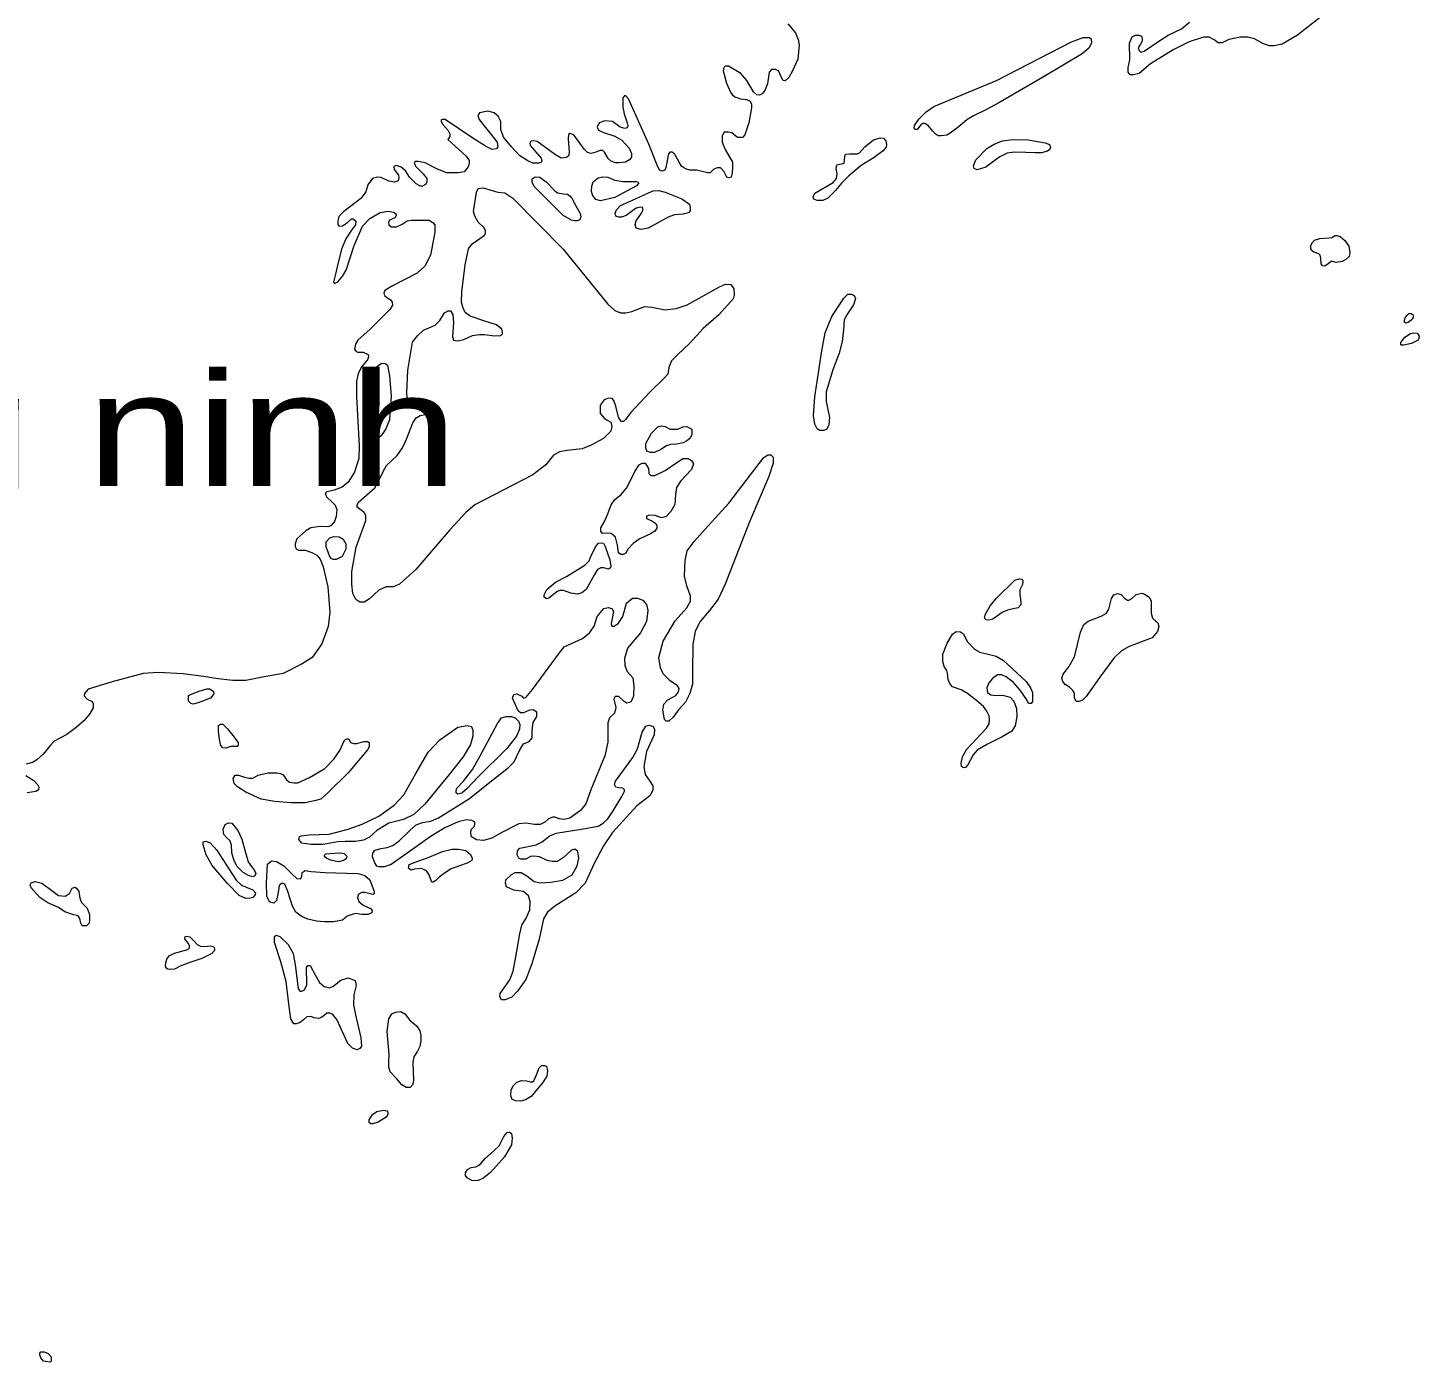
# Model space of a CAD drawing. Header units: metres. Extents: x -835890 to 1024355, y 79891 to 2211954.
# Drawn here: x -84270 to 1810, y 1841411 to 1923977 of the extents above; entities that cross this region are included whole.
import ezdxf
from ezdxf.enums import TextEntityAlignment as Align

# ---------------------------------------------------------------- set-up
doc = ezdxf.new("R2010")
doc.units = ezdxf.units.M
doc.header["$LTSCALE"] = 2200
doc.layers.add('10', color=7, linetype='Continuous', lineweight=13)
doc.layers.add('14', color=7, linetype='Continuous', lineweight=13)
doc.layers.add('3', color=7, linetype='Continuous')

msp = doc.modelspace()

# ---------------------------------------------------------------- linework, layer by layer
at = {"layer": '10'}
for points in [[(-37248, 1924223), (-36780, 1923672), (-36617, 1923244), (-36556, 1922898)], [(-4301, 1924631), (-5713, 1923515), (-6667, 1922958), (-7162, 1922858), (-7460, 1922858), (-7831, 1922982), (-8376, 1923305), (-8797, 1923404), (-9243, 1923404), (-9962, 1923255), (-10383, 1923057), (-10631, 1923057), (-10878, 1923230), (-11176, 1923404), (-11523, 1923404), (-12427, 1923119), (-13418, 1922623), (-14805, 1921755), (-15523, 1921160), (-15870, 1921061), (-16068, 1921061), (-16192, 1921234), (-16192, 1921532), (-16093, 1922003), (-16093, 1922350), (-16118, 1922697), (-16118, 1923020), (-15945, 1923416), (-15746, 1923515), (-15523, 1923515), (-15375, 1923466), (-15325, 1923292), (-15325, 1923143), (-15424, 1922970), (-15573, 1922747), (-15523, 1922573), (-15400, 1922474), (-15201, 1922524), (-14235, 1923193), (-13715, 1923515), (-12897, 1923912), (-12402, 1924334)], [(-36556, 1922898), (-36637, 1922042), (-36963, 1921308), (-37197, 1920911), (-37421, 1920707), (-37543, 1920727), (-37625, 1920870), (-37829, 1921319), (-38012, 1921400), (-38256, 1921400), (-38399, 1921237), (-38500, 1920503), (-38663, 1920096), (-38847, 1919892), (-39010, 1919810), (-39172, 1919831), (-39376, 1920014), (-39783, 1920727), (-40150, 1921155), (-40924, 1921604), (-41127, 1921604), (-41209, 1921522), (-41249, 1921319), (-41046, 1920544), (-40801, 1919994), (-40700, 1919851), (-40537, 1919709), (-40170, 1919586), (-39804, 1919545), (-39580, 1919444), (-39498, 1919260), (-39498, 1919016), (-39661, 1918099), (-39916, 1917355), (-40058, 1917192), (-40180, 1917192), (-40364, 1917192), (-40710, 1917477), (-40934, 1917518), (-41198, 1917518), (-41321, 1917294), (-41321, 1916906), (-41117, 1916458), (-40669, 1915663), (-40669, 1915337), (-40689, 1914991), (-40761, 1914736), (-40903, 1914695), (-41025, 1914736), (-41188, 1915062), (-41412, 1915307), (-41616, 1915307), (-41819, 1915225), (-42064, 1915001), (-42206, 1915001), (-42553, 1915082), (-42899, 1915164), (-43306, 1915164), (-43571, 1915245), (-43835, 1915408), (-43978, 1915673), (-44263, 1916183), (-44426, 1916285), (-44548, 1916285), (-44629, 1916183), (-44792, 1915327), (-44853, 1915164), (-45016, 1915103), (-45179, 1915164), (-45342, 1915470), (-45841, 1916784), (-47103, 1919576), (-47277, 1919770), (-47358, 1919770), (-47460, 1919647), (-47460, 1919077), (-47378, 1918649), (-47195, 1918099), (-47154, 1917915), (-47195, 1917793), (-47338, 1917752), (-47623, 1917834), (-48091, 1918180), (-48580, 1918221), (-48926, 1918099), (-49048, 1917834), (-48967, 1917650), (-48661, 1917508), (-47949, 1917283), (-47521, 1917018), (-47073, 1916529), (-46920, 1916193), (-46920, 1915969), (-47042, 1915806), (-47287, 1915663), (-47694, 1915622), (-47918, 1915622), (-48183, 1915724), (-48366, 1915887), (-48590, 1916275), (-48692, 1916376)], [(-48692, 1916376), (-48855, 1916376), (-49119, 1916275), (-49425, 1916193), (-49649, 1916254), (-49852, 1916478), (-50484, 1917355), (-50708, 1917436), (-50809, 1917375), (-50830, 1917110), (-50769, 1916295), (-50789, 1916071), (-50952, 1915949), (-51278, 1915908), (-51624, 1916112), (-52764, 1916947), (-52978, 1916978), (-53141, 1916957), (-53202, 1916835), (-53182, 1916692), (-52510, 1915918), (-52469, 1915775), (-52489, 1915673), (-52652, 1915592), (-53019, 1915592), (-53344, 1915755), (-53833, 1916061), (-54342, 1916611), (-54831, 1917202), (-55014, 1917691), (-55014, 1918180), (-55177, 1918506), (-55421, 1918710), (-55808, 1918812), (-56317, 1918710), (-56419, 1918547), (-56338, 1918302), (-55238, 1916896), (-55197, 1916611), (-55279, 1916489), (-55544, 1916448), (-55951, 1916652), (-56806, 1917181), (-58455, 1918302), (-58628, 1918313), (-58690, 1918292), (-58690, 1918190), (-58588, 1917986), (-58262, 1917620), (-58160, 1917416), (-58160, 1917253), (-58282, 1917069), (-57142, 1916030), (-56959, 1915765), (-56959, 1915582), (-57020, 1915378), (-57274, 1915062), (-57641, 1915001), (-58007, 1915001), (-58354, 1915001), (-58924, 1915225), (-59677, 1915633), (-60125, 1915714), (-60308, 1915714), (-60369, 1915633), (-60288, 1915408), (-59820, 1914940), (-59575, 1914654), (-59575, 1914430), (-59657, 1914288), (-59860, 1914186), (-59983, 1914186), (-60247, 1914328), (-60655, 1914736), (-60899, 1915123), (-61164, 1915347), (-61469, 1915449), (-61632, 1915388), (-61601, 1915215), (-61337, 1914868), (-61316, 1914685), (-61357, 1914502), (-61581, 1914420), (-61927, 1914481), (-62416, 1914705), (-62660, 1914726), (-62945, 1914644), (-63230, 1914257), (-63353, 1913829), (-63658, 1913421), (-64717, 1912606), (-65022, 1912301), (-65093, 1912005), (-65093, 1911801), (-65012, 1911699), (-64808, 1911720), (-64483, 1911924), (-64238, 1912148), (-64136, 1912148), (-63974, 1912005), (-63994, 1911781)], [(-57995, 1904868), (-57925, 1904659), (-57692, 1904612), (-57296, 1904682), (-56760, 1904938), (-56317, 1905008), (-56014, 1905008), (-55385, 1904915), (-55035, 1904938), (-54895, 1905032), (-54895, 1905148), (-54942, 1905335), (-55268, 1905591), (-55991, 1905825), (-56899, 1906128), (-57202, 1906361), (-57366, 1906688), (-57447, 1907003), (-57424, 1907632), (-57214, 1909312), (-57016, 1910303), (-56783, 1910606), (-56037, 1911119), (-55944, 1911236), (-55944, 1911423), (-56037, 1911609), (-56410, 1911959), (-56620, 1912332), (-56690, 1912612), (-56503, 1913802), (-56410, 1914035), (-56107, 1914082), (-55548, 1913918), (-55198, 1913802), (-54767, 1913767), (-54254, 1913440), (-51143, 1910280), (-48393, 1906874), (-47950, 1906478), (-47601, 1906338), (-47274, 1906338)], [(-63994, 1911781), (-64238, 1911455), (-64605, 1910925), (-64870, 1910273), (-65134, 1909193), (-65246, 1908653), (-65367, 1908230), (-65287, 1908164), (-65083, 1908265), (-64778, 1908632), (-64574, 1908979), (-64086, 1910507), (-63556, 1911710), (-63108, 1912178), (-62467, 1912555), (-61978, 1912637), (-61652, 1912576), (-61489, 1912474), (-61489, 1912372), (-61571, 1912229), (-61897, 1912066), (-61958, 1911924), (-61937, 1911761), (-61774, 1911659), (-61469, 1911659), (-61102, 1911822), (-60797, 1912025), (-60532, 1912066), (-59983, 1912066), (-59433, 1912066), (-59209, 1911924), (-59087, 1911781), (-59087, 1911333), (-59351, 1909906), (-59698, 1909234), (-60176, 1908795), (-61703, 1908021), (-62192, 1907715), (-62253, 1907573), (-62212, 1907410), (-62070, 1907308), (-61825, 1907145), (-61724, 1907002), (-61703, 1906819), (-61846, 1906574), (-63088, 1905331), (-63851, 1904648), (-63994, 1904404), (-64055, 1904098), (-63953, 1903955), (-63851, 1903914), (-63526, 1903914), (-63220, 1903772), (-63200, 1903609), (-63261, 1903425), (-63607, 1903018), (-63831, 1902590), (-63933, 1902101), (-63943, 1901173), (-63760, 1898096), (-63790, 1897332), (-64055, 1896476), (-64442, 1895865), (-64829, 1895559), (-65317, 1895376), (-65827, 1895253), (-65857, 1895121), (-65796, 1894958), (-65450, 1894632), (-65246, 1894448), (-65144, 1894143), (-65185, 1893735), (-65287, 1893429), (-65531, 1893164), (-65715, 1893103), (-66183, 1893124), (-66753, 1893042), (-67079, 1892859), (-67629, 1892349), (-67720, 1892054), (-67720, 1891911), (-67659, 1891748), (-67517, 1891666), (-67109, 1891646), (-66702, 1891503), (-66397, 1891340), (-66173, 1891096), (-65989, 1890627), (-65715, 1889394), (-65592, 1887825), (-65694, 1886928), (-66081, 1885869), (-66682, 1885023), (-67293, 1884615), (-68474, 1884024), (-69756, 1883800), (-70775, 1883596), (-71579, 1883586), (-72495, 1883688), (-73391, 1883831), (-74654, 1883994)], [(-47274, 1906338), (-46902, 1906431), (-46098, 1906723), (-45655, 1906699), (-44839, 1906536), (-44163, 1906606), (-43487, 1906839), (-41483, 1907959), (-41110, 1908122), (-40784, 1908099), (-40586, 1907831), (-40563, 1907457), (-40633, 1907201), (-41518, 1906221), (-42497, 1905382), (-43324, 1904437), (-44047, 1903760), (-44443, 1903364), (-44606, 1902967), (-44676, 1902548), (-44909, 1902291), (-45795, 1901428), (-46960, 1900168), (-47286, 1899749), (-47426, 1899609), (-47566, 1899609), (-47729, 1899889), (-47892, 1900565), (-48009, 1900915), (-48125, 1901032), (-48335, 1901055), (-48603, 1900950), (-48859, 1900623), (-48859, 1900110), (-48580, 1899784), (-48207, 1899574), (-48137, 1899317), (-48207, 1899014), (-48649, 1898571), (-49419, 1898151), (-49978, 1897918), (-50910, 1897824), (-51376, 1897731), (-51737, 1897533), (-52227, 1896926), (-53019, 1896320), (-56608, 1894454), (-57179, 1893995), (-58158, 1892923), (-60255, 1890452), (-61269, 1889556), (-61642, 1889392), (-62108, 1889392), (-62551, 1889183), (-63134, 1888646), (-63460, 1888436), (-63739, 1888436), (-63984, 1888611), (-64171, 1888984), (-64217, 1889544), (-64217, 1890337), (-63949, 1891842), (-63367, 1893498), (-63367, 1893801), (-63460, 1893987), (-63646, 1894127), (-63903, 1894314), (-63903, 1894431), (-63809, 1894617), (-62807, 1895504), (-62516, 1896052), (-62283, 1896518), (-62073, 1896891), (-61421, 1897521), (-61094, 1897988), (-60838, 1898524), (-60453, 1899539), (-60244, 1899842), (-59987, 1899982), (-59475, 1900099), (-59381, 1900145), (-59242, 1900425), (-59265, 1900612), (-59521, 1900798), (-59917, 1900938), (-60547, 1900938), (-60733, 1900985), (-60803, 1901101), (-60826, 1901381), (-60768, 1902793), (-60465, 1904519), (-60162, 1904915), (-59789, 1905265), (-59067, 1905568), (-58787, 1905871), (-58484, 1906338), (-58274, 1906455), (-58111, 1906455), (-57971, 1906245), (-57925, 1905731), (-57995, 1904868)], [(-54280, 1882500), (-54204, 1882726), (-54016, 1882764), (-53715, 1882613), (-53602, 1882500), (-53451, 1882537), (-53037, 1883027), (-51493, 1885138), (-51079, 1885666), (-49949, 1886194), (-49497, 1886570), (-49233, 1886947), (-49045, 1887550), (-48631, 1888040), (-48367, 1888116), (-48141, 1888040), (-48028, 1887852), (-48179, 1887098), (-48141, 1886947), (-47990, 1886947), (-47727, 1887136), (-47463, 1887550), (-47237, 1888380), (-46861, 1888681), (-46559, 1888681), (-46220, 1888568), (-45995, 1888304), (-45919, 1887927), (-45995, 1887249), (-46371, 1886533), (-47162, 1885590), (-47350, 1884950), (-47331, 1884516), (-47181, 1884139), (-46842, 1883762), (-46767, 1883235), (-46804, 1882632), (-46955, 1882255), (-47218, 1882179), (-47369, 1882292), (-47708, 1882594), (-47934, 1882594), (-48009, 1882443), (-47896, 1881916), (-47972, 1881576), (-48273, 1881275), (-48386, 1880973), (-48386, 1879767), (-48574, 1878938), (-49440, 1876827), (-49570, 1876475), (-49740, 1875966), (-50079, 1875551), (-50738, 1875080), (-51096, 1874986), (-51378, 1875023), (-51661, 1875136), (-51793, 1875136), (-52056, 1875023), (-52282, 1874816), (-52565, 1874684), (-52913, 1874675), (-53460, 1874769), (-53893, 1874712), (-54985, 1874166), (-55569, 1873826), (-56078, 1873694), (-56511, 1873732), (-56812, 1873921), (-56869, 1874147), (-56850, 1874373), (-56643, 1874580), (-56605, 1874731), (-56624, 1874825), (-56793, 1874938), (-57132, 1874976), (-57650, 1874854), (-58460, 1874477), (-59308, 1873968), (-61794, 1872215), (-62227, 1872064), (-62528, 1872064), (-62679, 1872101), (-62811, 1872309), (-62943, 1872686), (-62924, 1872912), (-62792, 1873101), (-62415, 1873195), (-62029, 1873257), (-61690, 1873389), (-61295, 1873671), (-60598, 1874349), (-60240, 1874651), (-59844, 1874802), (-59336, 1874896), (-58855, 1875093), (-56935, 1876299), (-55579, 1877393), (-54562, 1878184), (-54186, 1878561), (-53828, 1879296)], [(-74654, 1883994), (-76201, 1884095), (-77128, 1884024), (-79042, 1883515), (-80528, 1883046), (-80772, 1882781), (-80793, 1882638), (-80599, 1882445), (-80294, 1882302), (-80233, 1882139), (-80233, 1881895), (-80457, 1881507), (-80803, 1881100), (-81271, 1880692), (-81862, 1880244), (-82636, 1879836), (-82860, 1879592), (-83318, 1879031), (-83705, 1878685), (-83990, 1878522), (-84376, 1878420)], [(-53828, 1879296), (-53602, 1879673), (-53263, 1879824), (-53075, 1880050), (-53075, 1880540), (-52999, 1880992), (-52773, 1881369), (-52773, 1881633), (-52999, 1881784), (-53225, 1881746), (-53602, 1881595), (-53790, 1881595), (-53941, 1881708), (-54280, 1882500)], [(-84397, 1877707), (-83908, 1877401), (-83664, 1877156), (-83582, 1876993), (-83603, 1876830), (-83766, 1876728), (-84305, 1876637)]]:
    msp.add_lwpolyline(points, dxfattribs=at)
for points in [[(-24194, 1919343), (-24996, 1918898), (-25764, 1918523), (-26174, 1918283), (-26703, 1917839), (-27198, 1917463), (-27420, 1917344), (-27761, 1917292), (-27949, 1917292), (-28137, 1917412), (-28291, 1917600), (-28564, 1917925), (-28769, 1918061), (-28888, 1918061), (-29025, 1917976), (-29161, 1917788), (-29247, 1917685), (-29366, 1917685), (-29434, 1917754), (-29417, 1917942), (-29144, 1918317), (-28700, 1918779), (-28214, 1919112), (-24330, 1920709), (-19704, 1923118), (-18987, 1923375), (-18603, 1923383), (-18483, 1923298), (-18466, 1923024), (-18637, 1922717), (-19030, 1922375), (-21394, 1920966)], [(-33932, 1914362), (-34308, 1913901), (-34530, 1913679), (-34769, 1913440), (-35093, 1913287), (-35435, 1913287), (-35640, 1913372), (-35691, 1913508), (-35571, 1913747), (-34445, 1914413), (-34240, 1914652), (-34206, 1914942), (-34257, 1915267), (-34223, 1915506), (-34052, 1915540), (-33881, 1915557), (-33762, 1915608), (-33745, 1915762), (-33728, 1916035), (-33676, 1916154), (-33437, 1916171), (-33130, 1916171), (-32942, 1916171), (-32806, 1916240), (-32481, 1916615), (-31952, 1917042), (-31543, 1917162), (-31321, 1917145), (-31184, 1916991), (-31150, 1916752), (-31167, 1916598), (-31355, 1916359), (-31901, 1915950), (-32703, 1915454), (-33472, 1914823)], [(-24125, 1915994), (-24586, 1915669), (-24996, 1915345), (-25542, 1915191), (-25730, 1915276), (-25764, 1915447), (-25628, 1915806), (-24928, 1916506), (-24450, 1916797), (-23972, 1916985), (-23323, 1917070), (-22384, 1917053), (-21326, 1916865), (-21070, 1916763), (-21001, 1916592), (-21036, 1916438), (-21189, 1916336), (-21565, 1916233), (-21940, 1916250), (-22521, 1916267), (-23221, 1916284), (-23682, 1916216)], [(-51153, 1912355), (-52940, 1914160), (-53074, 1914428), (-53057, 1914630), (-52873, 1914764), (-52596, 1914739), (-52194, 1914454), (-51673, 1913883), (-51506, 1913765), (-51120, 1913698), (-50885, 1913681), (-50717, 1913564), (-50600, 1913396), (-50365, 1912959), (-50096, 1912489), (-50046, 1912288), (-50122, 1912095), (-50273, 1912044), (-50440, 1912044), (-50625, 1912078)], [(-47957, 1913471), (-48838, 1913278), (-49123, 1913362), (-49325, 1913614), (-49392, 1913900), (-49375, 1914185), (-49291, 1914454), (-48989, 1914689), (-48704, 1914756), (-48394, 1914731), (-47957, 1914546), (-47437, 1914462), (-47068, 1914462), (-46615, 1914462), (-46515, 1914428), (-46498, 1914344), (-46615, 1914193)], [(-46682, 1913401), (-45877, 1913770), (-45575, 1913887), (-45240, 1913904), (-44837, 1913804), (-43814, 1913401), (-43336, 1913060), (-43285, 1912859), (-43285, 1912657), (-43386, 1912523), (-43721, 1912439), (-44258, 1912405), (-44661, 1912254), (-45248, 1911935), (-45886, 1911582), (-46322, 1911498), (-46624, 1911582), (-46691, 1911801), (-46641, 1912036), (-46305, 1912506), (-46221, 1912674), (-46221, 1912859), (-46339, 1912875), (-46624, 1912808), (-47244, 1912372), (-47546, 1912254), (-47714, 1912254), (-47890, 1912330), (-47924, 1912514), (-47840, 1912716), (-47605, 1912984)], [(-3319, 1909462), (-3552, 1909526), (-3636, 1909526), (-3827, 1909377), (-4018, 1909229), (-4166, 1909250), (-4250, 1909377), (-4272, 1909716), (-4314, 1909907), (-4399, 1909991), (-4695, 1910097), (-4843, 1910203), (-4907, 1910415), (-4822, 1910648), (-4674, 1910838), (-4335, 1910944), (-3785, 1910987), (-3594, 1911008), (-3382, 1911135), (-3277, 1911135), (-3086, 1911071), (-2790, 1910817), (-2536, 1910457), (-2472, 1910076), (-2514, 1909822), (-2726, 1909632), (-2959, 1909526)], [(-35151, 1903990), (-34950, 1905108), (-34528, 1906123), (-33788, 1907244), (-33534, 1907498), (-33302, 1907498), (-33154, 1907413), (-33069, 1907223), (-33185, 1906832), (-33608, 1906218), (-33756, 1905901), (-33798, 1905287), (-33883, 1904568), (-34084, 1903838), (-34464, 1902823), (-34887, 1901448), (-34887, 1900856), (-34676, 1899861), (-34718, 1899417), (-34845, 1899142), (-35014, 1899058), (-35267, 1899058), (-35436, 1899163), (-35584, 1899460), (-35658, 1899974), (-35574, 1901136)], [(1048, 1906175), (1175, 1906302), (1323, 1906302), (1418, 1906239), (1439, 1906122), (1418, 1906006), (1323, 1905879), (1122, 1905741), (995, 1905709), (910, 1905762), (900, 1905879), (953, 1906038)], [(921, 1904841), (1270, 1905064), (1471, 1905106), (1694, 1905074), (1799, 1904947), (1810, 1904841), (1757, 1904640), (1344, 1904439), (857, 1904333), (709, 1904344), (667, 1904397), (667, 1904513)], [(-63198, 1900037), (-63034, 1902355), (-62708, 1903008), (-62414, 1903203), (-62186, 1903236), (-62023, 1903106), (-61892, 1902453), (-61794, 1901180), (-61892, 1899711), (-62120, 1899156), (-62414, 1898732), (-62675, 1898503), (-62936, 1898470), (-63067, 1898470), (-63230, 1899025)], [(-45100, 1897886), (-45493, 1897689), (-45745, 1897689), (-45970, 1897774), (-46026, 1897998), (-46026, 1898251), (-45689, 1898896), (-45297, 1899289), (-45072, 1899345), (-44848, 1899317), (-44539, 1899149), (-44230, 1899149), (-44062, 1899149), (-43753, 1899289), (-43501, 1899317), (-43192, 1899149), (-43192, 1898784), (-43304, 1898559), (-43501, 1898419), (-43725, 1898307), (-44118, 1898223), (-44511, 1898195), (-44763, 1898110)], [(-44242, 1894488), (-44486, 1894048), (-44779, 1893731), (-45071, 1893658), (-45462, 1893804), (-45827, 1893829), (-45998, 1893756), (-45998, 1893609), (-45657, 1893463), (-45413, 1893316), (-45364, 1893170), (-45364, 1893023), (-45486, 1892828), (-45754, 1892657), (-46413, 1892365), (-46827, 1892072), (-47120, 1891730), (-47266, 1891462), (-47412, 1891388), (-47583, 1891388), (-47717, 1891493), (-47790, 1891957), (-47912, 1892469), (-48180, 1892688), (-48497, 1892713), (-48717, 1892688), (-48814, 1892835), (-48814, 1893030), (-48595, 1893420), (-48376, 1893907), (-48180, 1894468), (-47961, 1894785), (-47571, 1895102), (-47229, 1895492), (-47034, 1895883), (-46717, 1896517), (-46449, 1896931), (-46254, 1897029), (-46083, 1897029), (-45864, 1896712), (-45840, 1896395), (-45718, 1896273), (-45474, 1896273), (-44840, 1896590), (-44108, 1897077), (-43718, 1897321), (-43426, 1897321), (-43206, 1897199), (-43084, 1897004), (-43206, 1896639), (-43864, 1895956), (-44133, 1895541), (-44206, 1895102)], [(-43157, 1884177), (-43141, 1883355), (-43308, 1882786), (-43575, 1882251), (-44010, 1881782), (-44344, 1881314), (-44612, 1881080), (-44779, 1881080), (-44879, 1881180), (-44980, 1881749), (-44913, 1882117), (-44679, 1882385), (-44177, 1882653), (-44010, 1882887), (-43977, 1883088), (-44077, 1883255), (-44528, 1883573), (-44963, 1884008), (-45130, 1884376), (-45231, 1885012), (-44963, 1886016), (-44227, 1887288), (-43492, 1888091), (-43274, 1888509), (-43274, 1888811), (-43508, 1889446), (-43642, 1890049), (-43609, 1891019), (-43475, 1891622), (-43040, 1892191), (-42171, 1893161), (-40900, 1894567), (-38760, 1897378), (-38493, 1897546), (-38292, 1897546), (-38158, 1897412), (-38158, 1897044), (-38426, 1896207), (-39613, 1893406), (-41118, 1889560), (-41552, 1888624), (-42087, 1887922), (-42689, 1887220), (-42990, 1886618), (-43124, 1885849)], [(-64832, 1891254), (-65196, 1891072), (-65348, 1891072), (-65484, 1891118), (-65606, 1891300), (-65803, 1891861), (-65803, 1892180), (-65590, 1892422), (-65333, 1892498), (-64999, 1892483), (-64756, 1892331), (-64589, 1892043), (-64604, 1891709)], [(-50943, 1890026), (-49801, 1890731), (-49532, 1891001), (-49409, 1891320), (-49114, 1891934), (-48967, 1892081), (-48771, 1892106), (-48648, 1892081), (-48550, 1891885), (-48255, 1891050), (-48206, 1890657), (-48231, 1890559), (-48354, 1890485), (-48624, 1890559), (-48820, 1890559), (-49016, 1890460), (-49212, 1890141), (-49728, 1889232), (-49998, 1889011), (-50268, 1888938), (-50685, 1888987), (-51127, 1889159), (-51372, 1889159), (-51544, 1889085), (-52035, 1888692), (-52182, 1888643), (-52329, 1888741), (-52329, 1888889), (-52157, 1889232), (-51617, 1889674)], [(-24342, 1888690), (-23197, 1889790), (-22946, 1889882), (-22762, 1889859), (-22717, 1889767), (-22739, 1889538), (-22900, 1889194), (-22900, 1888920), (-22831, 1888438), (-22831, 1888278), (-22991, 1888095), (-23197, 1888049), (-23655, 1887934), (-23999, 1887797), (-24571, 1887385), (-24823, 1887316), (-25006, 1887339), (-25074, 1887499), (-25029, 1887705), (-24731, 1888209)], [(-17944, 1883799), (-18791, 1882608), (-19020, 1882379), (-19249, 1882287), (-19409, 1882287), (-19523, 1882516), (-19523, 1882814), (-19615, 1882974), (-19821, 1883180), (-20096, 1883341), (-20233, 1883524), (-20302, 1883730), (-20210, 1883982), (-19867, 1884441), (-19512, 1885048), (-19146, 1886583), (-18940, 1887064), (-18665, 1887270), (-17864, 1887568), (-17543, 1887751), (-17383, 1888003), (-17223, 1888668), (-17085, 1888897), (-16856, 1888965), (-16628, 1888920), (-16421, 1888690), (-16238, 1888553), (-16147, 1888553), (-15964, 1888668), (-15689, 1888920), (-15357, 1888995), (-15174, 1888927), (-14899, 1888743), (-14762, 1888515), (-14762, 1887759), (-14693, 1887439), (-14510, 1887278), (-14350, 1887164), (-14304, 1886935), (-14373, 1886615), (-14716, 1886225), (-16135, 1885699), (-16616, 1885424), (-17074, 1884966)], [(-25549, 1882328), (-26140, 1882793), (-26533, 1883008), (-27053, 1883205), (-27214, 1883366), (-27321, 1883653), (-27375, 1884046), (-27420, 1884220), (-27581, 1884453), (-27670, 1884758), (-27652, 1885224), (-27384, 1885904), (-27062, 1886460), (-26829, 1886621), (-26569, 1886612), (-26372, 1886469), (-26157, 1886003), (-25710, 1885537), (-25370, 1885340), (-24851, 1885215), (-24367, 1885107), (-23902, 1884820), (-22505, 1883530), (-22246, 1883145), (-22120, 1882858), (-22120, 1882572), (-22120, 1882285), (-22192, 1882159), (-22353, 1882159), (-22460, 1882392), (-22872, 1882984), (-23284, 1883468), (-23732, 1883808), (-24018, 1883933), (-24269, 1883933), (-24591, 1883718), (-24806, 1883450), (-24931, 1883145), (-24895, 1882858), (-24698, 1882697), (-24412, 1882661), (-23964, 1882679), (-23499, 1882554), (-23266, 1882303), (-23105, 1881855), (-23087, 1881371), (-23177, 1880780), (-23382, 1880448), (-23991, 1880108), (-24904, 1879660), (-25531, 1879284), (-25782, 1878997), (-26122, 1878370), (-26256, 1878217), (-26381, 1878182), (-26507, 1878271), (-26525, 1878468), (-26453, 1878862), (-26202, 1879328), (-24949, 1880636), (-24797, 1880914), (-24779, 1881183), (-24797, 1881398), (-24940, 1881685), (-25137, 1881989)], [(-73737, 1882206), (-74033, 1882137), (-74176, 1882158), (-74319, 1882321), (-74339, 1882505), (-74319, 1882669), (-74094, 1882771), (-73666, 1882934), (-73196, 1883077), (-73012, 1883077), (-72778, 1882920), (-72757, 1882757), (-72961, 1882492)], [(-72410, 1879940), (-72472, 1880450), (-72472, 1880797), (-72349, 1880879), (-72206, 1880879), (-71920, 1880593), (-71594, 1880185), (-71247, 1879756), (-71247, 1879593), (-71328, 1879512), (-71716, 1879512), (-72022, 1879409), (-72206, 1879430), (-72329, 1879573)], [(-56425, 1877603), (-57093, 1876901), (-57413, 1876618), (-57668, 1876568), (-57762, 1876643), (-57762, 1876794), (-57724, 1876925), (-57310, 1877358), (-56764, 1878074), (-56293, 1878940), (-55220, 1880935), (-54957, 1881274), (-54693, 1881368), (-54354, 1881368), (-54110, 1881274), (-53921, 1881067), (-53827, 1880860), (-53846, 1880578), (-54034, 1880145), (-54637, 1879392)], [(-65688, 1876660), (-66151, 1876256), (-66527, 1876140), (-67106, 1876024), (-67973, 1876024), (-68986, 1876111), (-69825, 1876256), (-70779, 1876689), (-71300, 1877008), (-71502, 1877210), (-71560, 1877528), (-71444, 1877731), (-71242, 1877731), (-70866, 1877615), (-70606, 1877557), (-70345, 1877557), (-70027, 1877731), (-69420, 1877875), (-68870, 1877875), (-68639, 1877846), (-68465, 1877760), (-68263, 1877441), (-68089, 1877297), (-67800, 1877268), (-67569, 1877268), (-66845, 1877586), (-65891, 1878136), (-65341, 1878714), (-64965, 1879264), (-64676, 1879900), (-64531, 1879987), (-64416, 1879987), (-64300, 1879755), (-64098, 1879698), (-63924, 1879698), (-63490, 1879813), (-63259, 1879813), (-63143, 1879755), (-63143, 1879669), (-63143, 1879495), (-63259, 1879293), (-64445, 1877875)], [(-59709, 1875932), (-60387, 1875295), (-61027, 1874993), (-61930, 1874767), (-62307, 1874541), (-62683, 1874315), (-63135, 1873901), (-63511, 1873712), (-64001, 1873637), (-64640, 1873637), (-65092, 1873599), (-65996, 1873449), (-66748, 1873449), (-67313, 1873524), (-67501, 1873750), (-67464, 1873938), (-67351, 1873976), (-66861, 1874051), (-65619, 1874089), (-64452, 1874390), (-63586, 1874692), (-62551, 1875200), (-61610, 1875879), (-61008, 1876519), (-60255, 1877838), (-59502, 1879156), (-58787, 1879910), (-57658, 1880701), (-57093, 1880814), (-56830, 1880739), (-56736, 1880524), (-56736, 1880148), (-56886, 1879621), (-57338, 1878868), (-58204, 1877776)], [(-53174, 1872700), (-53464, 1872544), (-53776, 1872544), (-53887, 1872589), (-53999, 1872812), (-53977, 1873058), (-53832, 1873225), (-52828, 1873426), (-52449, 1873605), (-52025, 1873962), (-51578, 1874140), (-49905, 1874408), (-48991, 1874587), (-48678, 1874765), (-48388, 1875033), (-48065, 1875536), (-47529, 1876406), (-47351, 1876741), (-47351, 1876831), (-47463, 1876920), (-47708, 1876942), (-47886, 1876987), (-47976, 1877165), (-47909, 1877366), (-46838, 1878818), (-46548, 1879353), (-46258, 1880403), (-46035, 1880760), (-45834, 1880827), (-45611, 1880760), (-45499, 1880581), (-45522, 1880224), (-46001, 1879208), (-46157, 1878248), (-46068, 1877779), (-45778, 1877355), (-45600, 1877065), (-45600, 1876797), (-45778, 1876462), (-46592, 1875826), (-48087, 1874196), (-48645, 1873370), (-49236, 1872261), (-49794, 1871056), (-50374, 1870454), (-51668, 1869629), (-52114, 1869249), (-52359, 1868848), (-52627, 1867576), (-53095, 1866059), (-53464, 1865087), (-53977, 1864373), (-54334, 1863993), (-54735, 1863837), (-54958, 1863837), (-55070, 1864016), (-55048, 1864217), (-54445, 1865065), (-54244, 1865601), (-54077, 1866483), (-53832, 1867912), (-53698, 1868447), (-53430, 1868894), (-53207, 1869407), (-53196, 1869910), (-53285, 1870267), (-53597, 1870535), (-54200, 1870624), (-54646, 1870825), (-54713, 1871048), (-54691, 1871249), (-54356, 1871584), (-54111, 1871718), (-53754, 1871718), (-53397, 1871495), (-52950, 1871160), (-52549, 1871071), (-51924, 1871115), (-51166, 1871227), (-50586, 1871562), (-50273, 1872120), (-50184, 1872589), (-50251, 1873013), (-50430, 1873147), (-50630, 1873102), (-51121, 1872633), (-51500, 1872388), (-51835, 1872388), (-52147, 1872455), (-52616, 1872678), (-52973, 1872723)], [(-70429, 1872086), (-70240, 1871830), (-70173, 1871651), (-70217, 1871495), (-70351, 1871450), (-70619, 1871517), (-70954, 1871718), (-71311, 1872075), (-71511, 1872432), (-71645, 1872924), (-71668, 1873415), (-71779, 1873683), (-71958, 1873861), (-72136, 1874062), (-72181, 1874397), (-72069, 1874687), (-71846, 1874777), (-71645, 1874754), (-71277, 1874319), (-71032, 1873783), (-70809, 1872957), (-70630, 1872377)], [(-71913, 1871026), (-72861, 1872153), (-73240, 1872801), (-73419, 1873426), (-73419, 1873605), (-73263, 1873649), (-72995, 1873538), (-72571, 1873091), (-71835, 1871930), (-71389, 1871238), (-71054, 1870925), (-70340, 1870635), (-70184, 1870457), (-70206, 1870323), (-70340, 1870166), (-70519, 1870122), (-70786, 1870099), (-71188, 1870278)], [(-59431, 1872667), (-58606, 1873002), (-58026, 1873158), (-57624, 1873158), (-57178, 1873069), (-56888, 1872823), (-56776, 1872600), (-56799, 1872444), (-57089, 1872287), (-57557, 1872131), (-58070, 1871930), (-58494, 1871662), (-58829, 1871417), (-59030, 1871216), (-59186, 1871104), (-59275, 1871104), (-59320, 1871216), (-59431, 1871573), (-59610, 1871818), (-59922, 1871952), (-60346, 1871908), (-60547, 1871863), (-60725, 1871975), (-60680, 1872198), (-60301, 1872354)], [(-65890, 1871718), (-63859, 1871651), (-63413, 1871517), (-63101, 1871249), (-62833, 1870535), (-62833, 1870401), (-62923, 1870356), (-63413, 1870468), (-63614, 1870468), (-63837, 1870356), (-63882, 1870155), (-63793, 1869910), (-63525, 1869686), (-63079, 1869485), (-62967, 1869352), (-62989, 1869218), (-63235, 1869106), (-63614, 1869106), (-64016, 1869173), (-64506, 1869017), (-64796, 1868771), (-65354, 1868659), (-65912, 1868659), (-66403, 1868704), (-66938, 1868816), (-67362, 1869017), (-67697, 1869262), (-67897, 1869619), (-68187, 1870535), (-68366, 1870981), (-68544, 1871048), (-68723, 1870914), (-68790, 1870468), (-68879, 1869977), (-69057, 1869820), (-69325, 1869887), (-69481, 1870245), (-69504, 1871071), (-69437, 1872232), (-69191, 1872432), (-68879, 1872388), (-68433, 1872120), (-67920, 1871606), (-67630, 1871338), (-67407, 1871316), (-67317, 1871472), (-67295, 1871718), (-67117, 1871830), (-66737, 1871763)], [(-65548, 1872472), (-65797, 1872591), (-65917, 1872710), (-65917, 1872786), (-65841, 1872862), (-65309, 1872906), (-64908, 1872927), (-64691, 1872884), (-64539, 1872721), (-64571, 1872558), (-64734, 1872450), (-65049, 1872374)], [(-82367, 1869545), (-83025, 1869842), (-83534, 1870160), (-84065, 1870754), (-84128, 1870945), (-84065, 1871073), (-83810, 1871158), (-83407, 1871051), (-82940, 1870712), (-82367, 1870287), (-81964, 1870245), (-81688, 1870415), (-81518, 1870733), (-81369, 1870797), (-81263, 1870733), (-81115, 1870542), (-81051, 1870118), (-80945, 1869863), (-80605, 1869502), (-80457, 1869120), (-80457, 1868780), (-80478, 1868568), (-80648, 1868420), (-80902, 1868420), (-80987, 1868568), (-81051, 1868865), (-81157, 1869035), (-81497, 1869120), (-81985, 1869269)], [(-74846, 1865916), (-75193, 1865736), (-75463, 1865710), (-75617, 1865723), (-75707, 1865800), (-75746, 1865929), (-75733, 1866122), (-75669, 1866341), (-75527, 1866546), (-75193, 1866726), (-74370, 1866945), (-74267, 1867048), (-74267, 1867164), (-74331, 1867318), (-74550, 1867614), (-74537, 1867742), (-74434, 1867781), (-74254, 1867729), (-74010, 1867511), (-73791, 1867254), (-73585, 1867151), (-73328, 1867125), (-72981, 1867164), (-72775, 1867138), (-72724, 1867009), (-72724, 1866881), (-72891, 1866701), (-73508, 1866392), (-74241, 1866135)], [(-68100, 1863410), (-68295, 1864971), (-68612, 1866191), (-69002, 1867386), (-69002, 1867752), (-68904, 1867825), (-68685, 1867752), (-68173, 1867264), (-67856, 1866703), (-67734, 1865996), (-67538, 1864532), (-67441, 1864362), (-67319, 1864362), (-67148, 1864459), (-67002, 1864752), (-67026, 1865825), (-66953, 1865947), (-66807, 1865947), (-66490, 1865386), (-66221, 1864898), (-65929, 1864654), (-65636, 1864581), (-65392, 1864654), (-64904, 1865045), (-64441, 1865191), (-64026, 1865020), (-63953, 1864728), (-64099, 1864142), (-64123, 1863532), (-64001, 1862898), (-63660, 1861483), (-63636, 1860971), (-63733, 1860825), (-63892, 1860744), (-64184, 1860841), (-64477, 1861134), (-65160, 1862623), (-65428, 1862941), (-65575, 1863014), (-65770, 1863014), (-65941, 1862867), (-66136, 1862721), (-66282, 1862672), (-66575, 1862721), (-66746, 1862794), (-67014, 1862770), (-67209, 1862599), (-67429, 1862428), (-67673, 1862355), (-67819, 1862355), (-67990, 1862648)], [(-61940, 1860695), (-62038, 1861866), (-61940, 1862648), (-61745, 1862965), (-61526, 1863063), (-61184, 1863111), (-60940, 1862965), (-60647, 1862599), (-60208, 1862208), (-60013, 1861915), (-59964, 1861622), (-59964, 1861305), (-60013, 1860939), (-60160, 1860646), (-60379, 1860304), (-60452, 1859962), (-60403, 1858864), (-60452, 1858595), (-60623, 1858400), (-60867, 1858400), (-61135, 1858571), (-61452, 1858962), (-61843, 1859376), (-61940, 1859669), (-61940, 1860036), (-61916, 1860426)], [(-53130, 1857860), (-53474, 1857639), (-53764, 1857557), (-54080, 1857584), (-54301, 1857667), (-54384, 1857901), (-54370, 1858259), (-54218, 1858535), (-54025, 1858728), (-53736, 1858838), (-53419, 1858811), (-53171, 1858755), (-53047, 1858755), (-52964, 1858824), (-52799, 1859183), (-52634, 1859623), (-52482, 1859761), (-52303, 1859775), (-52179, 1859720), (-52110, 1859444), (-52152, 1859114), (-52427, 1858687)], [(-62587, 1856264), (-62928, 1856166), (-63050, 1856166), (-63148, 1856240), (-63148, 1856411), (-62953, 1856728), (-62684, 1856923), (-62270, 1856996), (-62050, 1856972), (-62001, 1856874), (-62001, 1856728), (-62099, 1856581)], [(-55640, 1853146), (-55861, 1852987), (-56110, 1852776), (-56474, 1852642), (-56799, 1852661), (-57087, 1852814), (-57183, 1852968), (-57183, 1853121), (-57068, 1853332), (-56838, 1853447), (-56550, 1853505), (-56378, 1853581), (-56225, 1853715), (-55976, 1854022), (-55439, 1854482), (-55114, 1854808), (-54826, 1855383), (-54616, 1855633), (-54462, 1855652), (-54347, 1855556), (-54309, 1855268), (-54347, 1854866), (-54769, 1854118)]]:
    msp.add_lwpolyline(points, close=True, dxfattribs=at)
at = {"layer": '14'}
msp.add_lwpolyline([(-83298, 1841482), (-83457, 1841676), (-83528, 1841870), (-83528, 1841975), (-83457, 1842046), (-83263, 1842046), (-83016, 1841940), (-82822, 1841746), (-82822, 1841605), (-82822, 1841482), (-82893, 1841411)], close=True, dxfattribs=at)

# ---------------------------------------------------------------- texts
at = {"layer": '3', "width": 1.3}
msp.add_text('quảng ninh ', height=7000, dxfattribs=at).set_placement((-86065, 1895632), align=Align.CENTER)

doc.saveas('drawing.dxf')
